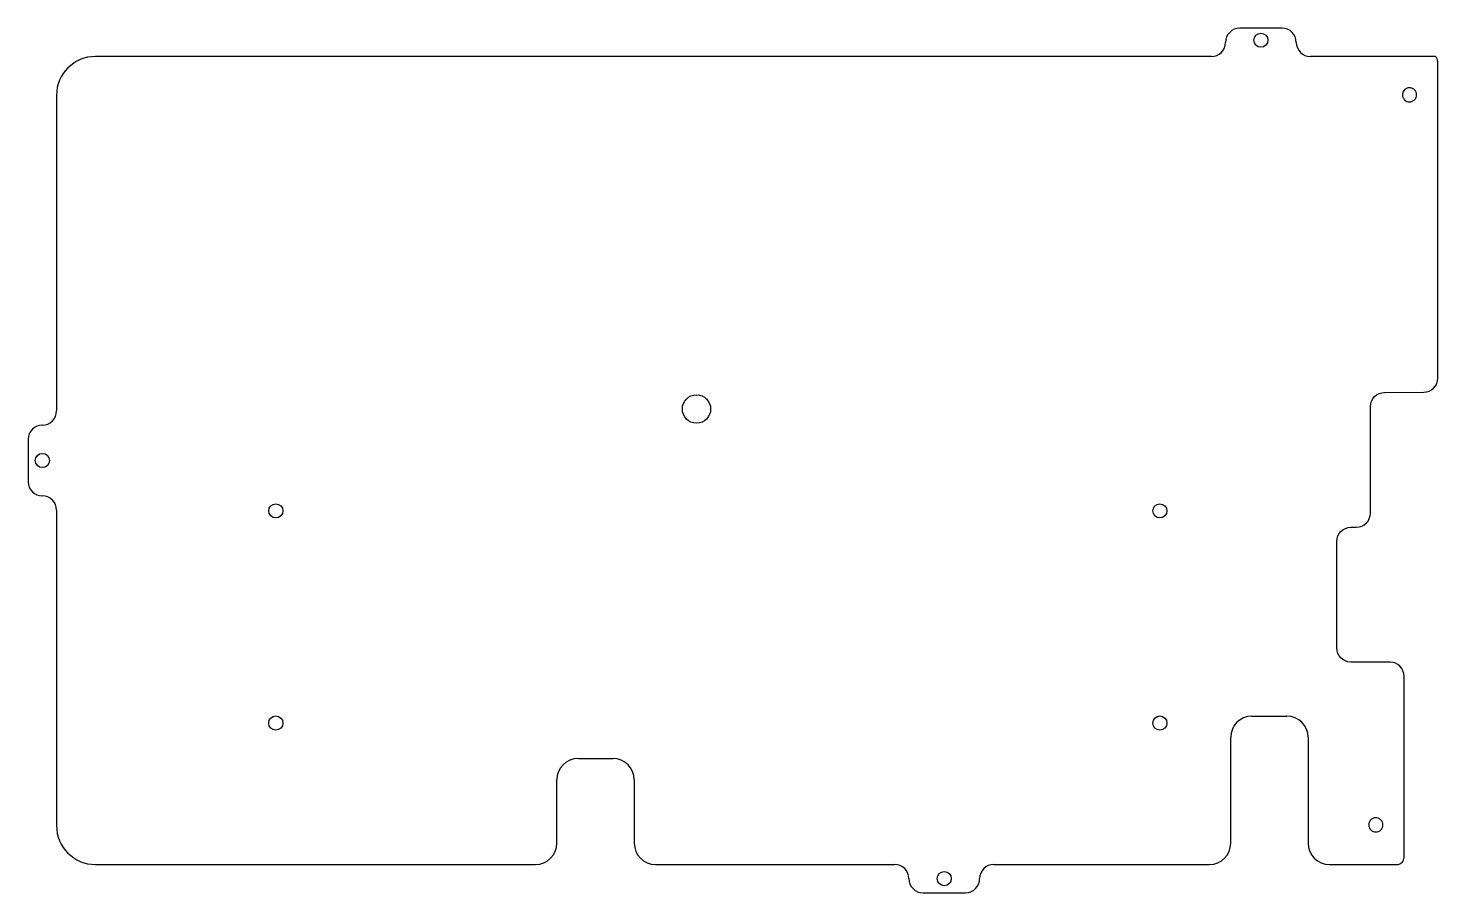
# Model space of a CAD drawing. Header units: millimetres. Extents: x -100 to 100, y -61 to 61.
import ezdxf

# ---------------------------------------------------------------- set-up
doc = ezdxf.new("R2010")
doc.units = ezdxf.units.MM
doc.layers.get('0').update_dxf_attribs({"linetype": 'CONTINUOUS'})

msp = doc.modelspace()

# ---------------------------------------------------------------- linework, layer by layer
for p, q in [((77.62, 61.12), (71.62, 61.12)), ((67.62, 57.12), (-90.12, 57.12)), ((99.32, 57.12), (81.62, 57.12)), ((99.62, 56.12), (99.62, 56.41)), ((99.62, 53.7), (99.62, 56.12)), ((99.62, 11.65), (99.62, 53.7)), ((-95.62, 51.62), (-95.62, 7)), ((92.09, 9.62), (97.63, 9.65)), ((90.1, -7.44), (90.1, 7.62)), ((-99.62, 3), (-99.62, -3)), ((-95.62, -7), (-95.62, -51.62)), ((87.34, -9.44), (88.1, -9.44)), ((85.34, -26.5), (85.34, -11.44)), ((92.87, -28.51), (87.33, -28.5)), ((94.86, -53.51), (94.86, -30.51)), ((73.35, -36.14), (78.29, -36.14)), ((70.35, -54.12), (70.35, -39.14)), ((81.29, -39.14), (81.29, -54.12)), ((-21.9, -42.14), (-16.96, -42.14)), ((-24.9, -54.12), (-24.9, -45.14)), ((-13.96, -45.14), (-13.96, -54.12)), ((94.86, -56.12), (94.86, -53.51)), ((-90.12, -57.12), (-28.43, -57.12)), ((-28.43, -57.12), (-28.23, -57.12)), ((-28.23, -57.12), (-27.9, -57.12)), ((-10.96, -57.12), (22.86, -57.12)), ((36.86, -57.12), (67.35, -57.12)), ((84.29, -57.12), (93.86, -57.12)), ((26.86, -61.12), (32.86, -61.12))]:
    msp.add_line(p, q)
for centre, radius in [((74.62, 59.42), 1), ((-5.16, 7.28), 2), ((-97.62, 0), 1), ((-64.62, -7.12), 1), ((60.34, -7.12), 1), ((-64.62, -37.12), 1), ((60.34, -37.12), 1), ((29.86, -59.12), 1)]:
    msp.add_circle(centre, radius)
for centre, radius, start, end in [((71.62, 59.12), 2, 90, 180), ((77.62, 59.12), 2, 0, 90), ((67.62, 59.12), 2, -90, 0), ((81.62, 59.12), 2, 180, 270), ((-90.12, 51.62), 5.5, 90, 180), ((98.62, 56.41), 1, 0, 45.573), ((-97.62, 7), 2, 270, 360), ((-97.62, 3), 2, 90, 180), ((-97.62, -3), 2, 180, 270), ((-97.62, -7), 2, 0, 90), ((73.35, -39.14), 3, 90, 180), ((78.29, -39.14), 3, 0, 90), ((-21.9, -45.14), 3, 90, 180), ((-16.96, -45.14), 3, 0, 90), ((-90.12, -51.62), 5.5, 180, 270), ((-27.9, -54.12), 3, 270, 360), ((-10.96, -54.12), 3, 180, 270), ((67.35, -54.12), 3, -90, 0), ((84.29, -54.12), 3, 180, 270), ((22.86, -59.12), 2, 0, 90), ((36.86, -59.12), 2, 90, 180), ((93.86, -56.12), 1, -90, 0.0015), ((26.86, -59.12), 2, 180, 270), ((32.86, -59.12), 2, 270, 360)]:
    msp.add_arc(centre, radius, start, end)
for points in [[(96.62, 51.71), (96.62, 51.71), (96.62, 51.71), (96.62, 51.57), (96.6, 51.45), (96.5, 51.21), (96.43, 51.1), (96.25, 50.92), (96.14, 50.84), (95.9, 50.74), (95.77, 50.71), (95.5, 50.71), (95.37, 50.73), (95.14, 50.83), (95.03, 50.9), (94.84, 51.07), (94.76, 51.18), (94.66, 51.42), (94.63, 51.55), (94.62, 51.82), (94.64, 51.94), (94.74, 52.19), (94.8, 52.29), (94.98, 52.48), (95.09, 52.56), (95.33, 52.67), (95.46, 52.7), (95.71, 52.71), (95.84, 52.7), (96.04, 52.62), (96.1, 52.59), (96.22, 52.51), (96.28, 52.47), (96.33, 52.42), (96.42, 52.32), (96.5, 52.21), (96.6, 51.97), (96.62, 51.84), (96.62, 51.71)], [(91.86, -51.52), (91.86, -51.52), (91.86, -51.52), (91.86, -51.65), (91.84, -51.78), (91.74, -52.02), (91.67, -52.13), (91.49, -52.31), (91.38, -52.39), (91.13, -52.49), (91, -52.52), (90.74, -52.52), (90.61, -52.5), (90.37, -52.4), (90.26, -52.33), (90.08, -52.15), (90, -52.05), (89.89, -51.8), (89.86, -51.67), (89.86, -51.41), (89.88, -51.28), (89.97, -51.04), (90.04, -50.93), (90.22, -50.74), (90.32, -50.66), (90.56, -50.55), (90.69, -50.52), (90.94, -50.52), (91.07, -50.53), (91.28, -50.6), (91.34, -50.64), (91.46, -50.72), (91.52, -50.76), (91.57, -50.81), (91.66, -50.9), (91.74, -51.01), (91.84, -51.26), (91.86, -51.39), (91.86, -51.52)]]:
    msp.add_open_spline(points, degree=3, knots=[0.0798862, 0.0798862, 0.0798862, 0.0798862, 0.0802944, 0.0802944, 0.1204269, 0.1204269, 0.1606141, 0.1606141, 0.2023785, 0.2023785, 0.2452692, 0.2452692, 0.287538, 0.287538, 0.3297273, 0.3297273, 0.3735783, 0.3735783, 0.4186103, 0.4186103, 0.4629709, 0.4629709, 0.5071108, 0.5071108, 0.5529921, 0.5529921, 0.6001113, 0.6001113, 0.6420409, 0.6420409, 0.6636841, 0.6636841, 0.6852491, 0.6852491, 0.6852491, 0.724856, 0.724856, 0.7651353, 0.7651353, 0.7651353, 0.7651353])
for points in [[(97.63, 9.65), (98.73, 9.66), (99.62, 10.55), (99.62, 11.65)], [(90.1, 7.62), (90.1, 8.72), (90.99, 9.61), (92.09, 9.62)], [(88.1, -9.44), (89.2, -9.44), (90.1, -8.55), (90.1, -7.44)], [(85.34, -11.44), (85.34, -10.34), (86.23, -9.44), (87.34, -9.44)], [(87.33, -28.5), (86.23, -28.49), (85.34, -27.6), (85.34, -26.5)], [(94.86, -30.51), (94.86, -29.41), (93.97, -28.51), (92.87, -28.51)]]:
    msp.add_open_spline(points, degree=3)

doc.saveas('drawing.dxf')
